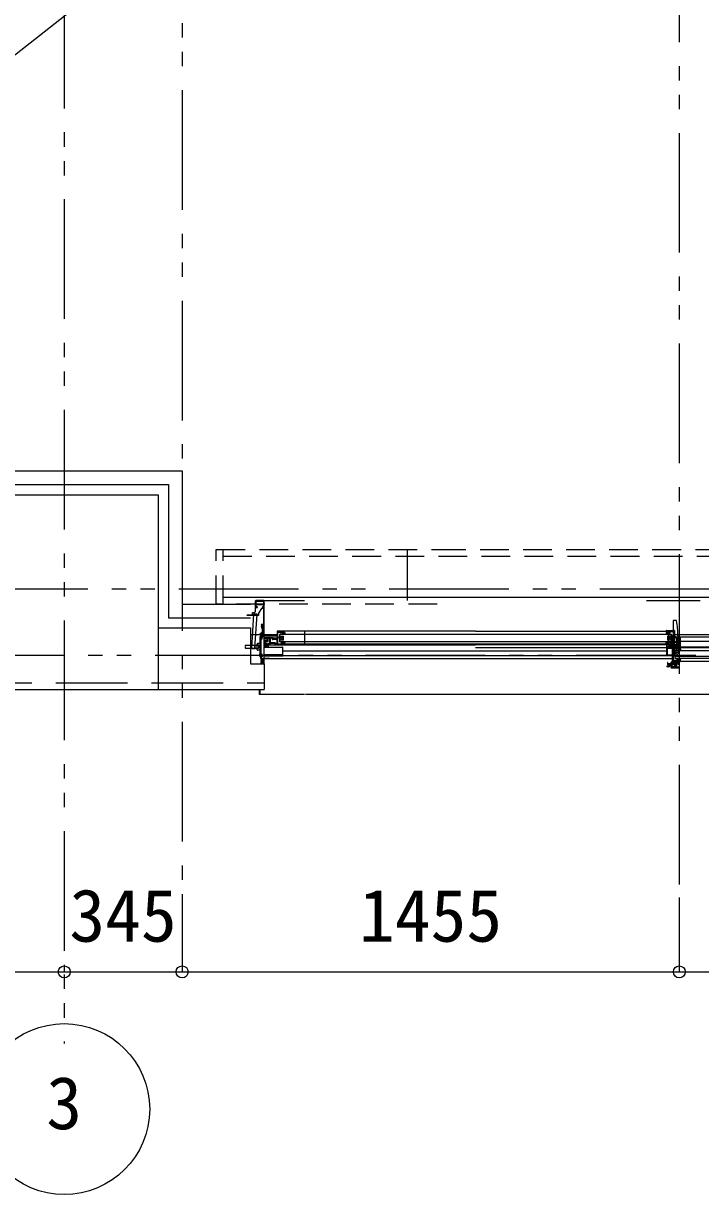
# Model space of a CAD drawing. Units: millimetres at full size. Extents: x -22551 to 92397, y -19340 to 14894.
# Drawn here: x -5758 to -3776, y -7553 to -4127 of the extents above; entities that cross this region are included whole.
import ezdxf
from ezdxf.enums import TextEntityAlignment as Align

# ---------------------------------------------------------------- set-up
doc = ezdxf.new("R2010")
doc.units = ezdxf.units.MM
doc.header["$LTSCALE"] = 70
doc.header["$PDMODE"] = 32
doc.header["$PDSIZE"] = 35
for name, pattern in [('DASHED1', [1.8, 1.2, -0.6]), ('DASHED3', [4, 3, -1]), ('DOUBLE_CHAIN1', [8.8, 5, -1, 0.6, -0.6, 0.6, -1])]:
    doc.linetypes.add(name, pattern=pattern)
doc.layers.add('0-0_NoName', color=7, linetype='Continuous', lineweight=15)
doc.layers.add('2-0_通芯', color=7, linetype='Continuous', lineweight=15)
doc.styles.add('ＭＳ ゴシック', font='')
doc.styles.get('ＭＳ ゴシック').set_extended_font_data('MS Gothic')

# ---------------------------------------------------------------- blocks, each defined once
blk = doc.blocks.new('グループ部品-125')
at = {"layer": '2-0_通芯', "linetype": 'DOUBLE_CHAIN1'}
for p, q in [((-5638.39, 11374.3), (-5638.39, -7111.67)), ((-3838.39, 2328.28), (-3838.39, -6725.7)), ((-5293.39, -10.37), (-5293.39, -6725.7)), ((-22551.09, -5780.7), (23861.61, -5780.7)), ((-21388.39, -5975.7), (23861.61, -5975.7))]:
    blk.add_line(p, q, dxfattribs=at)
at = {"layer": '2-0_通芯'}
for p, q in [((-5806.43, -4237.35), (-4708.1, -3373.6)), ((-5913.39, -5505.7), (-5363.39, -5505.7)), ((-5363.39, -5505.7), (-5363.39, -6075.7)), ((-4633.39, -5815.7), (-4633.39, -5665.7)), ((-5173.39, -5805.7), (-103.39, -5805.7)), ((-5078.39, -5848.65), (-5078.39, -5816.2)), ((-5053.89, -5815.7), (-5077.89, -5815.7)), ((-5053.39, -5815.7), (-4934.89, -5815.7)), ((-3934.39, -5815.7), (-3777.39, -5815.7)), ((-5293.39, -5825.7), (-5093.39, -5825.7)), ((-5103.39, -5856.85), (-5070.39, -5856.85)), ((-5103.39, -5859.15), (-5103.39, -5856.85)), ((-5100.74, -5859.15), (-5100.74, -5856.85)), ((-5096.24, -5859.15), (-5096.24, -5856.85)), ((-5089.88, -5955.4), (-5083.08, -5854.6)), ((-5088.39, -5851.33), (-5078.39, -5848.65)), ((-5088.39, -5851.33), (-5088.39, -5856.85)), ((-5083.08, -5854.6), (-5082.01, -5853.67)), ((-5083.08, -5854.6), (-5074.1, -5855.2)), ((-5080.9, -5956), (-5074.1, -5855.2)), ((-5078.39, -5835.65), (-5073.59, -5835.65)), ((-5077.89, -5835.7), (-5074.14, -5835.7)), ((-5076.39, -5832.75), (-5076.39, -5827.15)), ((-5076.39, -5827.15), (-5055.39, -5827.15)), ((-5074.89, -5834.25), (-5076.39, -5832.75)), ((-5073.59, -5834.25), (-5074.89, -5834.25)), ((-5070.39, -5852), (-5070.39, -5859.15)), ((-5056.89, -5834.25), (-5058.19, -5834.25)), ((-5058.19, -5835.65), (-5055.39, -5835.65)), ((-5057.64, -5835.7), (-5055.39, -5835.7)), ((-5055.39, -5832.75), (-5056.89, -5834.25)), ((-5055.39, -5827.15), (-5055.39, -5832.75)), ((-5055.39, -5835.65), (-5055.39, -5839.15)), ((-5054.89, -5836.2), (-5054.89, -5885.38)), ((-5333.39, -5865.7), (-5093.39, -5865.7)), ((-5070.39, -5859.15), (-5103.39, -5859.15)), ((-5062.19, -5865.9), (-5062.39, -5865.7)), ((-5058.59, -5887.45), (-5058.45, -5887.45)), ((-5058.45, -5889.75), (-5058.59, -5889.75)), ((-5057.69, -5886.99), (-5057.6, -5886.9)), ((-5057.6, -5890.3), (-5057.69, -5890.21)), ((-5056.81, -5886.76), (-5056.69, -5886.81)), ((-5056.69, -5890.39), (-5056.81, -5890.44)), ((-5056.04, -5887.01), (-5055.89, -5887.03)), ((-5055.89, -5890.18), (-5056.04, -5890.19)), ((-5055.07, -5888.2), (-5055.11, -5888.35)), ((-5055.11, -5888.85), (-5055.07, -5889)), ((-3856.39, -5874.21), (-3856.39, -5918.08)), ((-3847.2, -5874.01), (-3855.87, -5873.71)), ((-5363.39, -5895.7), (-5093.39, -5895.7)), ((-5015.59, -5915.7), (-5093.39, -5915.7)), ((-5065.69, -5921.2), (-5065.68, -5980.2)), ((-5063.39, -5921.2), (-5065.69, -5921.2)), ((-5065.12, -5915.05), (-5065.6, -5914.03)), ((-5065.12, -5915.05), (-5059.06, -5911.55)), ((-5061.51, -5914.31), (-5063.97, -5910.05)), ((-5063.45, -5914.9), (-5060.03, -5912.92)), ((-5063.45, -5914.9), (-5063.41, -5914.97)), ((-5059.63, -5913.6), (-5063.41, -5914.97)), ((-5063.41, -5914.97), (-5062.97, -5914.97)), ((-5063.39, -5924.2), (-5063.39, -5915.7)), ((-5063.39, -5921.2), (-5063.39, -5980.2)), ((-5063.34, -5914.6), (-5063.24, -5914.77)), ((-5061.82, -5926.7), (-5063.32, -5927.31)), ((-5063.15, -5915.43), (-5062.93, -5915.05)), ((-5063.15, -5915.43), (-5063.06, -5915.58)), ((-5059.28, -5914.21), (-5063.06, -5915.58)), ((-5063.06, -5915.58), (-5062.62, -5915.58)), ((-5062.97, -5914.97), (-5059.85, -5913.98)), ((-5062.93, -5915.05), (-5062.97, -5914.97)), ((-5059.81, -5914.05), (-5062.93, -5915.05)), ((-5062.8, -5916.03), (-5062.58, -5915.65)), ((-5062.62, -5915.58), (-5059.5, -5914.58)), ((-5062.58, -5915.65), (-5062.62, -5915.58)), ((-5062.45, -5916.64), (-5058.67, -5915.27)), ((-5062.45, -5916.64), (-5062.23, -5916.26)), ((-5062.45, -5916.64), (-5062.36, -5916.79)), ((-5058.58, -5915.42), (-5062.36, -5916.79)), ((-5062.36, -5916.79), (-5061.92, -5916.79)), ((-5062.23, -5916.26), (-5062.27, -5916.18)), ((-5059.11, -5915.27), (-5062.23, -5916.26)), ((-5062.1, -5917.25), (-5058.32, -5915.87)), ((-5062.1, -5917.25), (-5061.88, -5916.87)), ((-5062.1, -5917.25), (-5062.01, -5917.4)), ((-5058.23, -5916.02), (-5062.01, -5917.4)), ((-5062.01, -5917.4), (-5061.57, -5917.4)), ((-5061.92, -5916.79), (-5058.8, -5915.8)), ((-5061.88, -5916.87), (-5061.92, -5916.79)), ((-5058.76, -5915.87), (-5061.88, -5916.87)), ((-5061.82, -5921.2), (-5061.82, -5926.7)), ((-5059.52, -5921.2), (-5061.82, -5921.2)), ((-5061.75, -5917.85), (-5057.97, -5916.48)), ((-5061.75, -5917.85), (-5061.53, -5917.47)), ((-5061.75, -5917.85), (-5061.66, -5918)), ((-5057.88, -5916.63), (-5061.66, -5918)), ((-5061.66, -5918), (-5061.22, -5918)), ((-5061.57, -5913.81), (-5060.2, -5913.37)), ((-5061.57, -5917.4), (-5058.45, -5916.4)), ((-5061.53, -5917.47), (-5061.57, -5917.4)), ((-5058.41, -5916.48), (-5061.53, -5917.47)), ((-5061.4, -5918.46), (-5057.62, -5917.09)), ((-5061.4, -5918.46), (-5061.18, -5918.08)), ((-5061.4, -5918.46), (-5061.31, -5918.61)), ((-5057.53, -5917.24), (-5061.31, -5918.61)), ((-5061.31, -5918.61), (-5060.87, -5918.61)), ((-5061.22, -5918), (-5058.1, -5917.01)), ((-5061.18, -5918.08), (-5061.22, -5918)), ((-5058.06, -5917.09), (-5061.18, -5918.08)), ((-5061.05, -5919.06), (-5060.83, -5918.69)), ((-5061.05, -5919.06), (-5060.45, -5918.85)), ((-5061.05, -5919.06), (-5060.96, -5919.22)), ((-5060.41, -5916.21), (-5061.01, -5915.17)), ((-5060.36, -5919), (-5060.96, -5919.22)), ((-5060.87, -5918.61), (-5057.75, -5917.62)), ((-5060.83, -5918.69), (-5060.87, -5918.61)), ((-5057.71, -5917.69), (-5060.83, -5918.69)), ((-5060.13, -5919.9), (-5060.52, -5919.22)), ((-5060.34, -5912.87), (-5060.24, -5913.04)), ((-5059.98, -5912.99), (-5060.2, -5913.37)), ((-5060.16, -5913.45), (-5060.2, -5913.37)), ((-5060.17, -5919.93), (-5059.91, -5919.78)), ((-5057.84, -5920.66), (-5060.04, -5918.57)), ((-5059.94, -5918.66), (-5057.27, -5917.69)), ((-5059.91, -5917.08), (-5056.62, -5922.77)), ((-5059.63, -5913.6), (-5059.85, -5913.98)), ((-5059.81, -5914.05), (-5059.85, -5913.98)), ((-5057.18, -5917.84), (-5059.8, -5918.8)), ((-5059.06, -5911.55), (-5059.7, -5910.63)), ((-5059.65, -5918.94), (-5057.4, -5918.22)), ((-5059.52, -5927.58), (-5059.52, -5921.2)), ((-5059.28, -5914.21), (-5059.5, -5914.58)), ((-5059.46, -5914.66), (-5059.5, -5914.58)), ((-5059.37, -5914.05), (-5059.28, -5914.21)), ((-5059.2, -5919.37), (-5057.31, -5918.28)), ((-5058.93, -5914.81), (-5059.15, -5915.19)), ((-5059.11, -5915.27), (-5059.15, -5915.19)), ((-5058.67, -5915.27), (-5059.11, -5915.27)), ((-5059.02, -5921.91), (-5057.22, -5922.04)), ((-5058.86, -5921.59), (-5057.4, -5921.72)), ((-5058.58, -5915.42), (-5058.8, -5915.8)), ((-5058.76, -5915.87), (-5058.8, -5915.8)), ((-5058.32, -5915.87), (-5058.76, -5915.87)), ((-5058.67, -5915.27), (-5058.58, -5915.42)), ((-5058.23, -5916.02), (-5058.45, -5916.4)), ((-5058.41, -5916.48), (-5058.45, -5916.4)), ((-5057.97, -5916.48), (-5058.41, -5916.48)), ((-5058.32, -5915.87), (-5058.23, -5916.02)), ((-5057.88, -5916.63), (-5058.1, -5917.01)), ((-5058.06, -5917.09), (-5058.1, -5917.01)), ((-5057.62, -5917.09), (-5058.06, -5917.09)), ((-5057.97, -5916.48), (-5057.88, -5916.63)), ((-5057.84, -5920.66), (-5056.96, -5921.89)), ((-5057.53, -5917.24), (-5057.75, -5917.62)), ((-5057.71, -5917.69), (-5057.75, -5917.62)), ((-5057.27, -5917.69), (-5057.71, -5917.69)), ((-5057.62, -5917.09), (-5057.53, -5917.24)), ((-5057.43, -5919.97), (-5056.2, -5920.19)), ((-5057.18, -5917.84), (-5057.4, -5918.22)), ((-5057.36, -5918.3), (-5057.4, -5918.22)), ((-5057.4, -5921.72), (-5057.22, -5922.04)), ((-5057.31, -5918.28), (-5056.17, -5920.26)), ((-5057.27, -5917.69), (-5057.18, -5917.84)), ((-5057.22, -5922.04), (-5056.96, -5921.89)), ((-5056.17, -5920.26), (-5056.96, -5921.89)), ((-5054.59, -5916.9), (-5054.59, -5984.5)), ((-5053.39, -5913.3), (-5054.39, -5912.3)), ((-5053.39, -5916.7), (-5040.19, -5916.7)), ((-5015.39, -5922.6), (-5053.39, -5922.6)), ((-5050.89, -5926.9), (-5041.89, -5926.9)), ((-5045.96, -5922.62), (-5050.18, -5923.89)), ((-5042.96, -5925.2), (-5042.96, -5926.9)), ((-5041.79, -5925.2), (-5042.96, -5925.2)), ((-5041.89, -5935.15), (-5041.89, -5926.9)), ((-5041.79, -5924.53), (-5041.79, -5925.2)), ((-5038.39, -5917.1), (-5015.59, -5917.1)), ((-5037.99, -5927.2), (-5037.99, -5924.53)), ((-4434.64, -5905.2), (-5015.59, -5905.2)), ((-5015.59, -5905.7), (-4993.09, -5905.7)), ((-4994.09, -5904.7), (-5014.59, -5904.7)), ((-3860.89, -5914.5), (-5008.39, -5914.5)), ((-5008.39, -5914.5), (-5008.39, -5936.5)), ((-5008.39, -5919.5), (-4996.39, -5919.5)), ((-4996.39, -5931.5), (-5008.39, -5919.5)), ((-4996.39, -5919.5), (-5008.39, -5931.5)), ((-5003.39, -5913.5), (-5003.39, -5909)), ((-5002.39, -5908), (-4999.39, -5908)), ((-4999.39, -5914.5), (-5002.39, -5914.5)), ((-4998.39, -5914.5), (-4998.39, -5907.3)), ((-4998.39, -5912.12), (-4994.27, -5908)), ((-4998.39, -5910.7), (-4995.69, -5908)), ((-4998.39, -5909.29), (-4997.1, -5908)), ((-4998.39, -5908), (-4993.39, -5908)), ((-4998.39, -5913.53), (-4993.29, -5908.43)), ((-4998.39, -5909), (-4998.39, -5913.5)), ((-4998.39, -5909.19), (-4993.08, -5914.5)), ((-4998.39, -5910.6), (-4994.49, -5914.5)), ((-4998.39, -5912.02), (-4995.9, -5914.5)), ((-4998.39, -5913.43), (-4997.32, -5914.5)), ((-4998.16, -5908), (-4991.96, -5914.2)), ((-4997.95, -5914.5), (-4993.02, -5909.58)), ((-4996.75, -5908), (-4992.38, -5912.37)), ((-4996.53, -5914.5), (-4992.76, -5910.73)), ((-4996.39, -5931.5), (-4996.39, -5919.5)), ((-4995.33, -5908), (-4992.81, -5910.53)), ((-4995.12, -5914.5), (-4992.49, -5911.88)), ((-4993.92, -5908), (-4993.23, -5908.69)), ((-4993.7, -5914.5), (-4992.23, -5913.03)), ((-4993.39, -5908), (-4991.89, -5914.5)), ((-4993.09, -5906), (-4993.09, -5905.7)), ((-4992.29, -5914.5), (-4991.96, -5914.18)), ((-4934.79, -5944.9), (-4934.79, -5905.2)), ((-3875.89, -5906), (-4434.64, -5906)), ((-3875.89, -5908), (-3877.39, -5914.5)), ((-3871.12, -5908), (-3877.32, -5914.2)), ((-3876.99, -5914.5), (-3877.31, -5914.18)), ((-3877.09, -5902.6), (-3852.39, -5902.6)), ((-3877.09, -5902.6), (-3877.09, -5906)), ((-3875.58, -5914.5), (-3877.05, -5913.03)), ((-3872.53, -5908), (-3876.9, -5912.37)), ((-3874.16, -5914.5), (-3876.78, -5911.88)), ((-3872.75, -5914.5), (-3876.52, -5910.73)), ((-3873.95, -5908), (-3876.47, -5910.53)), ((-3871.33, -5914.5), (-3876.25, -5909.58)), ((-3870.89, -5909.19), (-3876.2, -5914.5)), ((-3875.36, -5908), (-3876.05, -5908.69)), ((-3870.89, -5913.53), (-3875.99, -5908.43)), ((-3875.89, -5904.3), (-3875.89, -5907.5)), ((-3870.89, -5908), (-3875.89, -5908)), ((-3854.39, -5903.8), (-3875.39, -5903.8)), ((-3870.89, -5912.12), (-3875, -5908)), ((-3870.89, -5910.6), (-3874.79, -5914.5)), ((-3870.89, -5910.7), (-3873.59, -5908)), ((-3870.89, -5912.02), (-3873.37, -5914.5)), ((-3872.89, -5919.5), (-3860.89, -5919.5)), ((-3872.89, -5919.5), (-3860.89, -5931.5)), ((-3872.89, -5931.5), (-3860.89, -5919.5)), ((-3872.89, -5919.5), (-3872.89, -5931.5)), ((-3870.89, -5909.29), (-3872.18, -5908)), ((-3870.89, -5913.43), (-3871.96, -5914.5)), ((-3870.89, -5914.5), (-3870.89, -5908)), ((-3870.89, -5909), (-3870.89, -5913.5)), ((-3866.89, -5908), (-3869.89, -5908)), ((-3869.89, -5914.5), (-3866.89, -5914.5)), ((-3861.03, -5916.01), (-3869.78, -5915.7)), ((-3865.89, -5913.5), (-3865.89, -5909)), ((-3860.89, -5943.07), (-3860.89, -5914.5)), ((-3860.55, -5916.46), (-3860.09, -5921.69)), ((-3858.29, -5920.3), (-3859.85, -5920.27)), ((-3858.89, -5923.04), (-3858.89, -5942.81)), ((-3854.89, -5918.08), (-3858.29, -5918.08)), ((-3858.29, -5920.68), (-3858.29, -5918.08)), ((-3854.89, -5918.74), (-3858.29, -5918.74)), ((-3858.29, -5920.68), (-3854.89, -5920.68)), ((-3856.39, -5949.19), (-3856.39, -5920.82)), ((-3856.39, -5925.19), (-3856.16, -5923.64)), ((-3855.65, -5923.22), (-3846.8, -5923.52)), ((-3854.89, -5920.68), (-3854.89, -5923.24)), ((-3852.89, -5920.02), (-3852.89, -5923.31)), ((-3852.39, -5902.6), (-3852.39, -5922.6)), ((-2648.89, -5915.7), (-3852.39, -5915.7)), ((-3848.39, -5921.75), (-3848.39, -5922.6)), ((-3842.39, -5919.09), (-3842.39, -5943.43)), ((-3835.89, -5922.6), (-3835.89, -5953.19)), ((-5108.39, -5946.2), (-5070.19, -5946.2)), ((-5108.39, -5955.2), (-5070.19, -5955.2)), ((-5080.9, -5956), (-5089.88, -5955.4)), ((-5080.9, -5956), (-5081.96, -5956.93)), ((-5074.69, -5943.7), (-5074.69, -5957.7)), ((-5065.69, -5940.7), (-5071.69, -5940.7)), ((-5065.69, -5960.7), (-5071.69, -5960.7)), ((-5070.19, -5946.2), (-5069.19, -5947.2)), ((-5070.19, -5946.2), (-5070.19, -5955.2)), ((-5063.32, -5927.31), (-5065.62, -5928.24)), ((-5060.14, -5928.51), (-5063.32, -5929.79)), ((-5041.89, -5932.1), (-5053.39, -5932.1)), ((-5053.39, -5935.5), (-5048.27, -5935.5)), ((-5053.39, -5945), (-4434.64, -5945)), ((-5053.39, -5951.3), (-5041.89, -5951.3)), ((-5052.39, -5951.9), (-4999.39, -5951.9)), ((-5050.89, -5939.1), (-5050.89, -5942.76)), ((-5050.18, -5943.71), (-5045.96, -5944.98)), ((-5042.11, -5935.1), (-5047.49, -5935.15)), ((-5047.09, -5949.5), (-5047.09, -5950)), ((-5047.07, -5949.4), (-5046.89, -5949.22)), ((-5045.39, -5949.2), (-5046.79, -5949.2)), ((-5046.62, -5950.3), (-5045.52, -5949.2)), ((-5046.09, -5950.1), (-5043.99, -5950.1)), ((-5044.58, -5941.81), (-5045.89, -5941.2)), ((-5043.39, -5946.8), (-5045.21, -5945.4)), ((-5045.09, -5948.77), (-5043.12, -5946.8)), ((-5045.09, -5948.9), (-5045.09, -5947.8)), ((-5045.08, -5950.1), (-5043.49, -5948.51)), ((-5042.79, -5946.8), (-5045.01, -5945.12)), ((-5044.93, -5947.26), (-5044.63, -5946.96)), ((-5044.49, -5927.5), (-5044.49, -5928.55)), ((-5043.26, -5927.2), (-5044.19, -5927.2)), ((-5044.16, -5929.02), (-5042.16, -5929.75)), ((-5044.09, -5946.8), (-5040.89, -5946.8)), ((-5043.9, -5950.27), (-5042.83, -5949.2)), ((-5043.49, -5948.74), (-5043.49, -5948.1)), ((-5043.19, -5947.8), (-5041.19, -5947.8)), ((-5042.69, -5949.2), (-5043.03, -5949.2)), ((-5043.02, -5941.84), (-5038.38, -5940.17)), ((-5042.98, -5950.21), (-5042.48, -5949.71)), ((-5042.78, -5947.8), (-5041.78, -5946.8)), ((-5041.43, -5947.8), (-5040.89, -5947.26)), ((-5041.19, -5945.67), (-5041.39, -5946.8)), ((-5040.89, -5947.5), (-5040.89, -5945.5)), ((-5040.89, -5950.3), (-5040.89, -5949)), ((-5037.99, -5927.2), (-5037.39, -5927.2)), ((-5015.39, -5929.53), (-5028.32, -5929.53)), ((-5008.35, -5943.07), (-5008.43, -5943.07)), ((-4996.39, -5931.5), (-5008.39, -5931.5)), ((-3860.89, -5936.5), (-5008.39, -5936.5)), ((-5003.39, -5937.5), (-5003.39, -5942)), ((-4999.39, -5936.5), (-5002.39, -5936.5)), ((-5002.39, -5943), (-4999.39, -5943)), ((-4998.39, -5941.81), (-4993.08, -5936.5)), ((-4998.39, -5940.4), (-4994.49, -5936.5)), ((-4998.39, -5938.99), (-4995.9, -5936.5)), ((-4998.39, -5936.5), (-4998.39, -5943.7)), ((-4998.39, -5937.57), (-4997.32, -5936.5)), ((-4998.39, -5937.47), (-4993.29, -5942.57)), ((-4998.39, -5942), (-4998.39, -5937.5)), ((-4998.39, -5938.89), (-4994.27, -5943)), ((-4998.39, -5940.3), (-4995.69, -5943)), ((-4998.39, -5941.71), (-4997.1, -5943)), ((-3870.89, -5943), (-4998.39, -5943)), ((-4998.39, -5976.4), (-4998.39, -5952.9)), ((-4998.16, -5943), (-4991.96, -5936.8)), ((-4997.95, -5936.5), (-4993.02, -5941.42)), ((-4996.75, -5943), (-4992.38, -5938.64)), ((-4996.53, -5936.5), (-4992.76, -5940.27)), ((-4995.33, -5943), (-4992.81, -5940.47)), ((-4995.12, -5936.5), (-4992.49, -5939.12)), ((-4993.92, -5943), (-4993.23, -5942.31)), ((-4993.7, -5936.5), (-4992.23, -5937.97)), ((-4993.39, -5943), (-4991.89, -5936.5)), ((-4993.39, -5945.1), (-4993.39, -5943.5)), ((-4993.39, -5944.9), (-4434.64, -5944.9)), ((-4992.29, -5936.5), (-4991.96, -5936.83)), ((-3875.59, -5945), (-4434.64, -5945)), ((-3875.89, -5954), (-4434.64, -5954)), ((-3875.89, -5943), (-3877.39, -5936.5)), ((-3871.12, -5943), (-3877.32, -5936.8)), ((-3876.99, -5936.5), (-3877.31, -5936.83)), ((-3875.58, -5936.5), (-3877.05, -5937.97)), ((-3872.53, -5943), (-3876.9, -5938.64)), ((-3874.16, -5936.5), (-3876.78, -5939.12)), ((-3872.75, -5936.5), (-3876.52, -5940.27)), ((-3873.95, -5943), (-3876.47, -5940.47)), ((-3871.33, -5936.5), (-3876.25, -5941.42)), ((-3870.89, -5941.81), (-3876.2, -5936.5)), ((-3875.36, -5943), (-3876.05, -5942.31)), ((-3870.89, -5937.47), (-3875.99, -5942.57)), ((-3875.89, -5943.5), (-3875.89, -5976.4)), ((-3875.89, -5945), (-3853.82, -5945.01)), ((-3870.89, -5938.89), (-3875, -5943)), ((-3870.89, -5940.4), (-3874.79, -5936.5)), ((-3868.89, -5951), (-3874.69, -5951)), ((-3870.89, -5940.3), (-3873.59, -5943)), ((-3870.89, -5938.99), (-3873.37, -5936.5)), ((-3860.89, -5931.5), (-3872.89, -5931.5)), ((-3870.89, -5941.71), (-3872.18, -5943)), ((-3870.89, -5937.57), (-3871.96, -5936.5)), ((-3870.89, -5936.5), (-3870.89, -5943.7)), ((-3870.89, -5942), (-3870.89, -5937.5)), ((-3870.39, -5944.19), (-3859.85, -5943.82)), ((-3870.39, -5944.29), (-3856.39, -5944.05)), ((-3835.89, -5950.59), (-3870.31, -5950.59)), ((-3870.31, -5952.09), (-3856.89, -5952.09)), ((-3869.89, -5936.5), (-3866.89, -5936.5)), ((-3866.89, -5943), (-3869.89, -5943)), ((-3868.39, -5949.09), (-3835.89, -5949.09)), ((-3868.39, -5950.59), (-3868.39, -5949.09)), ((-3858.39, -5947.5), (-3867.89, -5947.5)), ((-2658.39, -5954), (-3866.96, -5954)), ((-3866.39, -5949.09), (-3866.39, -5950.59)), ((-3865.89, -5937.5), (-3865.89, -5942)), ((-3864.89, -5949.09), (-3864.83, -5948.45)), ((-3856.95, -5948.45), (-3864.83, -5948.45)), ((-3864.39, -5951), (-3854.89, -5951)), ((-3863.89, -5947.59), (-3863.89, -5949.09)), ((-3860.89, -5947.59), (-3863.89, -5947.59)), ((-3863.69, -5952.09), (-3863.69, -5953.09)), ((-3858.09, -5953.09), (-3863.69, -5953.09)), ((-3862.89, -5947.8), (-3862.25, -5949.09)), ((-3862.89, -5950.59), (-3862.89, -5953.09)), ((-3862.59, -5950.59), (-3862.59, -5953.09)), ((-3855.89, -5930.07), (-3860.89, -5930.07)), ((-3855.89, -5930.07), (-3860.89, -5943.07)), ((-3855.89, -5943.07), (-3860.89, -5930.07)), ((-3860.89, -5946.67), (-3860.89, -5954.69)), ((-3858.89, -5947.8), (-3859.53, -5949.09)), ((-3859.19, -5950.59), (-3859.19, -5953.09)), ((-3856.39, -5941.92), (-3858.89, -5941.95)), ((-3858.89, -5950.59), (-3858.89, -5953.09)), ((-3858.09, -5952.09), (-3858.09, -5953.09)), ((-3856.89, -5949.09), (-3856.95, -5948.45)), ((-3856.89, -5952.09), (-3856.89, -5950.59)), ((-3850.89, -5955.93), (-3855.89, -5968.93)), ((-3850.89, -5968.93), (-3855.89, -5955.93)), ((-3843.35, -5935.73), (-3855.87, -5936.17)), ((-3855.39, -5937.19), (-3846.52, -5937.19)), ((-3854.89, -5936.14), (-3854.89, -5949.69)), ((-3854.89, -5944.64), (-3846.06, -5944.33)), ((-3854.89, -5949.69), (-3846.39, -5949.69)), ((-3846.39, -5951.19), (-3854.39, -5951.19)), ((-3853.82, -5951), (-3853.82, -5945)), ((-3853.82, -5950.9), (-3839.74, -5950.9)), ((-3853.82, -5951), (-3840.24, -5951)), ((-3850.79, -5947.75), (-3850.89, -5949.99)), ((-3850.89, -5949.99), (-3846.39, -5950.19)), ((-3850.89, -5984.5), (-3850.89, -5955.93)), ((-3850.86, -5949.25), (-3846.82, -5949.43)), ((-3850.79, -5947.75), (-3845.32, -5948)), ((-3846.39, -5932.19), (-3846.39, -5934.89)), ((-3846.39, -5937.69), (-3846.39, -5951.69)), ((-3843.35, -5944.43), (-3846.37, -5944.54)), ((-3845.89, -5961.5), (-3845.89, -5957)), ((-3845.39, -5950.93), (-3845.39, -5953.1)), ((-3844.89, -5953.19), (-3835.89, -5953.19)), ((-3844.89, -5956), (-3841.89, -5956)), ((-3843.89, -5953.19), (-3843.89, -5949.49)), ((-3842.39, -5934.74), (-3842.39, -5932.19)), ((-3841.24, -5946.9), (-3841.24, -5946.1)), ((-3841.24, -5946.6), (-3838.74, -5946.6)), ((-3840.89, -5962.5), (-3840.89, -5955.3)), ((-3840.89, -5960.12), (-3836.77, -5956)), ((-3840.89, -5958.7), (-3838.19, -5956)), ((-3840.89, -5957.29), (-3839.6, -5956)), ((-3840.89, -5956), (-3835.89, -5956)), ((-3840.89, -5961.53), (-3835.79, -5956.43)), ((-3840.89, -5957), (-3840.89, -5961.5)), ((-3840.89, -5957.19), (-3835.58, -5962.5)), ((-3840.89, -5958.6), (-3836.99, -5962.5)), ((-3840.89, -5960.02), (-3838.4, -5962.5)), ((-3840.49, -5947.3), (-3840.84, -5947.3)), ((-3840.66, -5956), (-3834.46, -5962.2)), ((-3840.24, -5950.8), (-3840.49, -5947.3)), ((-3840.45, -5962.5), (-3835.52, -5957.58)), ((-3840.24, -5950.8), (-3840.24, -5953.75)), ((-3839.74, -5953.9), (-3835.89, -5953.9)), ((-3839.14, -5947.3), (-3839.49, -5947.3)), ((-3839.25, -5956), (-3834.88, -5960.37)), ((-3839.03, -5962.5), (-3835.26, -5958.73)), ((-3838.74, -5946.1), (-3838.74, -5946.9)), ((-3837.83, -5956), (-3835.31, -5958.53)), ((-3837.62, -5962.5), (-3834.99, -5959.88)), ((-3837.09, -5945.01), (-3837.09, -5950.5)), ((-3837.09, -5950.5), (-3835.89, -5950.5)), ((-3836.42, -5956), (-3835.73, -5956.69)), ((-3836.2, -5962.5), (-3834.73, -5961.03)), ((-2713.39, -5935.5), (-3835.89, -5935.5)), ((-3835.89, -5955.5), (-3835.89, -5953.9)), ((-2718.39, -5954.1), (-3835.89, -5954.1)), ((-3835.89, -5956), (-3834.39, -5962.5)), ((-5068.39, -5972.7), (-5058.39, -5972.7)), ((-5063.39, -5980.2), (-5065.68, -5980.2)), ((-5063.39, -5985.2), (-5063.39, -5977.2)), ((-5063.39, -5994.7), (-5054.39, -5985.7)), ((-5063.39, -5991.7), (-5057.39, -5985.7)), ((-5063.39, -5988.7), (-5060.39, -5985.7)), ((-5063.39, -5985.7), (-5054.39, -5994.7)), ((-5063.39, -5997.7), (-5054.39, -5988.7)), ((-5063.39, -5988.7), (-5054.39, -5997.7)), ((-5063.39, -5991.7), (-5054.39, -6000.7)), ((-5063.39, -5994.7), (-5058.54, -5999.55)), ((-5060.14, -5972.9), (-5063.31, -5971.61)), ((-3858.09, -5985.7), (-5062.89, -5985.7)), ((-5061.81, -5980.2), (-5061.81, -5974.7)), ((-5059.51, -5980.2), (-5061.81, -5980.2)), ((-5061.43, -5998.74), (-5054.39, -5991.7)), ((-5060.39, -5985.7), (-5054.39, -5991.7)), ((-5059.51, -5973.82), (-5059.51, -5980.2)), ((-5059.09, -5999.4), (-5054.39, -5994.7)), ((-5057.39, -5985.7), (-5054.39, -5988.7)), ((-5053.39, -5973.36), (-4998.39, -5973.36)), ((-5052.39, -5977.4), (-4999.39, -5977.4)), ((-3875.89, -5963.5), (-4998.39, -5963.5)), ((-3858.09, -5993.3), (-3858.09, -5976.99)), ((-3857.89, -5976.99), (-3858.09, -5976.99)), ((-3858.09, -5993.3), (-3835.59, -5993.3)), ((-3857.39, -5993), (-3277.14, -5993)), ((-3836.59, -5994.3), (-3857.09, -5994.3)), ((-3855.89, -5968.93), (-3850.89, -5968.93)), ((-3851.89, -5994.35), (-3851.89, -5995.7)), ((-3851.39, -5995.7), (-3851.39, -5994.36)), ((-3851.39, -5995.2), (-3850.89, -5995.2)), ((-2703.39, -5962.5), (-3850.89, -5962.5)), ((-3838.89, -5967.5), (-3850.89, -5967.5)), ((-3838.89, -5967.5), (-3850.89, -5979.5)), ((-3838.89, -5979.5), (-3850.89, -5967.5)), ((-2703.39, -5979.5), (-3850.89, -5979.5)), ((-2703.39, -5984.5), (-3850.89, -5984.5)), ((-3850.89, -5994.36), (-3850.89, -5995.7)), ((-3850.43, -5995.7), (-3850.43, -5994.37)), ((-3849.93, -5994.37), (-3849.93, -5995.7)), ((-3846.85, -5995.7), (-3846.85, -5994.4)), ((-3846.35, -5994.4), (-3846.35, -5995.7)), ((-3845.89, -5985.5), (-3845.89, -5990)), ((-3845.89, -5995.7), (-3845.89, -5994.41)), ((-3845.89, -5995.2), (-3845.39, -5995.2)), ((-3845.39, -5994.41), (-3845.39, -5995.7)), ((-3841.89, -5962.5), (-3844.89, -5962.5)), ((-3841.89, -5984.5), (-3844.89, -5984.5)), ((-3844.89, -5991), (-3841.89, -5991)), ((-3844.89, -5994.42), (-3844.89, -5995.7)), ((-3840.89, -5961.43), (-3839.82, -5962.5)), ((-3840.89, -5989.81), (-3835.58, -5984.5)), ((-3840.89, -5988.4), (-3836.99, -5984.5)), ((-3840.89, -5986.99), (-3838.4, -5984.5)), ((-3840.89, -5984.5), (-3840.89, -5991.7)), ((-3840.89, -5985.57), (-3839.82, -5984.5)), ((-3840.89, -5985.47), (-3835.79, -5990.57)), ((-3840.89, -5990), (-3840.89, -5985.5)), ((-3840.89, -5986.89), (-3836.77, -5991)), ((-3840.89, -5988.3), (-3838.19, -5991)), ((-3840.89, -5989.71), (-3839.6, -5991)), ((-3840.89, -5991), (-3835.89, -5991)), ((-3840.66, -5991), (-3834.46, -5984.8)), ((-3840.45, -5984.5), (-3835.52, -5989.42)), ((-3839.25, -5991), (-3834.88, -5986.64)), ((-3839.03, -5984.5), (-3835.26, -5988.27)), ((-3838.89, -5967.5), (-3838.89, -5979.5)), ((-3837.89, -6011.3), (-3837.89, -5994.38)), ((-3837.83, -5991), (-3835.31, -5988.47)), ((-3837.62, -5984.5), (-3834.99, -5987.12)), ((-3836.42, -5991), (-3835.73, -5990.31)), ((-3836.2, -5984.5), (-3834.73, -5985.97)), ((-3835.89, -5991), (-3834.39, -5984.5)), ((-3835.89, -5993), (-3835.89, -5991.5)), ((-3835.59, -5993), (-3835.59, -5993.3)), ((-3834.79, -5962.5), (-3834.46, -5962.18)), ((-3834.79, -5984.5), (-3834.46, -5984.83)), ((-5063.39, -5997.7), (-5062.7, -5998.39)), ((-5056.74, -6000.05), (-5054.39, -5997.7)), ((-3874.38, -6009.06), (-3874.58, -6009.06)), ((-3872.89, -5997.4), (-3872.89, -6002.3)), ((-3872.49, -6007.8), (-3866.98, -6007.8)), ((-3871.89, -5999.2), (-3862.89, -5999.2)), ((-3871.38, -6008.3), (-3871.58, -6008.3)), ((-3868.38, -6009.06), (-3868.58, -6009.06)), ((-3843.29, -5995.7), (-3861.89, -5995.7)), ((-3861.89, -6012), (-3838.89, -6012)), ((-3861.59, -5999.2), (-3851.89, -5999.2)), ((-3861.59, -6001.9), (-3851.89, -6001.9)), ((-3861.29, -6003), (-3861.59, -6003)), ((-3861.59, -6010.8), (-3851.89, -6010.8)), ((-3861.29, -6003), (-3861.29, -6004)), ((-3861.29, -6004), (-3857.49, -6007.8)), ((-3857.49, -6007.8), (-3851.89, -6007.8)), ((-3851.89, -6010.81), (-3851.89, -5999.17)), ((-3851.89, -6012), (-3851.89, -6012.3)), ((-3851.89, -6012.3), (-3838.89, -6012.3)), ((-3850.59, -6010.82), (-3850.59, -5996.88)), ((-3850.59, -5997.2), (-3846.29, -5997.2)), ((-3850.59, -5997.2), (-3849.59, -5998.2)), ((-3849.59, -5998.2), (-3849.59, -6009.6)), ((-3847.29, -5998.2), (-3849.59, -5998.2)), ((-3849.59, -6009.6), (-3847.29, -6009.6)), ((-3847.29, -5998.2), (-3846.29, -5997.2)), ((-3847.29, -6009.6), (-3847.29, -5998.2)), ((-3847.29, -6009.6), (-3846.29, -6010.6)), ((-3846.29, -5996.82), (-3846.29, -6010.88)), ((-3838.89, -5999.4), (-3846.29, -5999.4)), ((-3846.29, -6009.5), (-3837.89, -6009.5)), ((-3839.09, -5998), (-3845.09, -5998)), ((-3843.89, -6001.22), (-3843.89, -5999.4)), ((-3838.55, -6003.16), (-3843.89, -6001.22)), ((-3843.29, -5995.7), (-3843.29, -5997.15)), ((-3840.89, -5997.15), (-3840.89, -5995.7)), ((-3840.89, -5995.7), (-3837.89, -5995.7)), ((-3839.59, -5997.15), (-3839.59, -5998)), ((-3837.89, -5998.1), (-3837.89, -5996.7)), ((-3837.89, -6011), (-3837.89, -6010.3)), ((-6223.39, -6075.7), (-5053.39, -6075.7)), ((-5068.39, -6075.7), (-5068.39, -6090.7)), ((-4934.89, -6090.7), (-5068.39, -6090.7)), ((-5066.39, -6075.7), (-5066.39, -6090.7)), ((-344.89, -6090.7), (-4931.89, -6090.7))]:
    blk.add_line(p, q, dxfattribs=at)
at = {"layer": '2-0_通芯', "linetype": 'DASHED1'}
for p, q in [((-5173.39, -5825.7), (-5173.39, -5665.7)), ((-5173.39, -5685.7), (-103.39, -5685.7)), ((-4547.39, -5665.7), (-729.39, -5665.7))]:
    blk.add_line(p, q, dxfattribs=at)
at = {"layer": '2-0_通芯', "linetype": 'DASHED3'}
blk.add_line((-6223.39, -6055.7), (-5053.39, -6055.7), dxfattribs=at)
at = {"layer": '2-0_通芯'}
for points in [[(-5983.39, -5435.7), (-5293.39, -5435.7), (-5293.39, -5825.7)], [(-5943.39, -5475.7), (-5333.39, -5475.7), (-5333.39, -5865.7)], [(-5076.82, -5820.06), (-5076.89, -5819.87), (-5076.89, -5817.7)], [(-5076.82, -5830.06), (-5076.89, -5829.87), (-5076.89, -5821.53), (-5076.82, -5821.34)], [(-5076.39, -5817.2), (-5072.72, -5817.2), (-5072.53, -5817.27)], [(-5071.25, -5817.27), (-5071.06, -5817.2), (-5060.72, -5817.2), (-5060.53, -5817.27)], [(-5059.25, -5817.27), (-5059.06, -5817.2), (-5055.39, -5817.2)], [(-5054.89, -5817.7), (-5054.89, -5819.87), (-5054.96, -5820.06)], [(-5054.96, -5821.34), (-5054.89, -5821.53), (-5054.89, -5829.87), (-5054.96, -5830.06)], [(-5053.39, -5933.4), (-5053.39, -5816.2), (-5053.89, -5815.7)], [(-5082.01, -5853.67), (-5075.03, -5854.14), (-5074.1, -5855.2)], [(-5076.89, -5834), (-5076.89, -5831.53), (-5076.82, -5831.34)], [(-5074.66, -5834.41), (-5074.87, -5834.5), (-5076.39, -5834.5)], [(-5055.39, -5839.15), (-5061.39, -5839.15), (-5070.39, -5852)], [(-5055.39, -5834.5), (-5056.9, -5834.5), (-5057.11, -5834.41)], [(-5054.96, -5831.34), (-5054.89, -5831.53), (-5054.89, -5834)], [(-5056.89, -5885.4), (-5060.97, -5885.4), (-5061.49, -5885.1), (-5062.19, -5885.1), (-5062.19, -5886.7), (-5059.29, -5886.7), (-5058.99, -5887.02)], [(-5058.99, -5890.18), (-5059.29, -5890.5), (-5062.19, -5890.5), (-5062.19, -5892.1), (-5061.19, -5892.1), (-5061.19, -5895.1), (-5059.79, -5895.1), (-5059.79, -5894.6), (-5060.19, -5894.03), (-5060.19, -5891.8), (-5054.89, -5891.8), (-5054.89, -5899.2), (-5056.79, -5899.2)], [(-5059.22, -5892.25), (-5060.34, -5894.19), (-5059.54, -5894.41), (-5058.64, -5897.8), (-5059.69, -5897.8)], [(-5057.29, -5905.24), (-5057.29, -5898.19), (-5058.29, -5894.46), (-5058.29, -5892.5)], [(-5093.39, -5895.7), (-5093.39, -6000.7), (-5053.39, -6000.7), (-5053.39, -6075.7)], [(-5058.49, -5900), (-5058.49, -5902.4), (-5058.79, -5902.7), (-5058.79, -5911.4), (-5061.7, -5913.08), (-5061.8, -5913.28), (-5062.27, -5913.55), (-5062.49, -5913.54), (-5065.3, -5915.16), (-5064.18, -5917.1), (-5063.39, -5917.1)], [(-5065.05, -5912.28), (-5063.36, -5913.4), (-5062.06, -5913.35)], [(-5063.15, -5915.43), (-5059.37, -5914.05), (-5059.81, -5914.05)], [(-5063.03, -5914.65), (-5059.72, -5913.45), (-5059.63, -5913.6)], [(-5054.59, -5916.9), (-5062.49, -5916.9), (-5062.49, -5922.7), (-5061.79, -5922.7), (-5061.79, -5923.66), (-5062.39, -5924.7), (-5062.89, -5924.7)], [(-5062.8, -5916.03), (-5059.02, -5914.66), (-5058.93, -5914.81), (-5062.71, -5916.18)], [(-5062.8, -5916.03), (-5062.71, -5916.18), (-5062.27, -5916.18), (-5059.15, -5915.19)], [(-5059.02, -5914.66), (-5059.46, -5914.66), (-5062.58, -5915.65)], [(-5061.5, -5910.23), (-5061.37, -5912.25), (-5062.06, -5913.35)], [(-5059.72, -5913.45), (-5060.16, -5913.45), (-5061.91, -5914.01)], [(-5061.24, -5915.7), (-5058.77, -5914.27), (-5057.94, -5915.7)], [(-5060.96, -5919.22), (-5060.52, -5919.22), (-5060.28, -5919.14)], [(-5060.03, -5912.92), (-5059.98, -5912.99), (-5060.45, -5913.16)], [(-5057.4, -5921.72), (-5060.43, -5918.87), (-5058.86, -5921.59)], [(-5060.17, -5919.93), (-5059.02, -5921.91), (-5058.86, -5921.59)], [(-5057.79, -5920.75), (-5057.43, -5919.97), (-5058.01, -5918.68)], [(-5055.88, -5912.91), (-5056.16, -5914.5), (-5057.29, -5914.5), (-5057.29, -5906.16), (-5057.41, -5905.98), (-5057.41, -5905.43), (-5057.29, -5905.24)], [(-5054.89, -5911.2), (-5057.06, -5911.2), (-5057.29, -5913.76)], [(-5056.79, -5900.2), (-5054.89, -5900.2), (-5054.89, -5913.3)], [(-5056.3, -5913.89), (-5056.02, -5912.3), (-5054.89, -5912.3)], [(-5015.39, -5922.7), (-5028.89, -5922.7), (-5028.89, -5922.5), (-5045.82, -5922.5), (-5045.82, -5922.6), (-5050.18, -5923.89), (-5050.69, -5924.25), (-5050.89, -5924.84)], [(-5050.89, -5924.84), (-5050.89, -5926.9), (-5048.59, -5926.9), (-5048.59, -5926.1), (-5049.69, -5926.1), (-5049.69, -5924.89), (-5048.49, -5924.53), (-5044.49, -5924.53), (-5044.49, -5926.1), (-5045.59, -5926.1), (-5045.59, -5926.9), (-5043.29, -5926.9), (-5043.29, -5924.53), (-5037.39, -5924.53), (-5037.39, -5943.07), (-5043.29, -5943.07), (-5043.29, -5940.7), (-5044.29, -5940.7), (-5044.29, -5943.07), (-5048.49, -5943.07), (-5049.89, -5942.65), (-5049.89, -5941.2)], [(-5039.59, -5917.3), (-5038.39, -5917.3), (-5038.39, -5915.7)], [(-5030.32, -5927.53), (-5030.32, -5924.53), (-5035.46, -5924.53), (-5035.46, -5938.07), (-5022.46, -5938.07)], [(-5015.39, -5906.5), (-5015.39, -5927.6), (-5028.39, -5927.6), (-5028.39, -5923.1)], [(-5015.59, -5905.2), (-5015.59, -5922.01), (-5015.39, -5922.01)], [(-4993.39, -5907.5), (-4993.39, -5906), (-5014.89, -5906)], [(-5012.19, -5924.7), (-5011.39, -5924.7), (-5011.39, -5922.6), (-5013.39, -5922.6), (-5013.39, -5907.93), (-5001.12, -5907.93), (-4999.39, -5907.3), (-4998.39, -5907.3)], [(-5009.35, -5943.07), (-5013.39, -5943.07), (-5013.39, -5924.53), (-5012.52, -5924.53)], [(-3853.89, -5903.6), (-3876.09, -5903.6), (-3876.09, -5906)], [(-3871.11, -5907.41), (-3873.96, -5906.65), (-3873.96, -5905.73), (-3865.39, -5905.73), (-3865.39, -5908), (-3864.39, -5908), (-3864.39, -5905.73), (-3855.89, -5905.73), (-3855.89, -5922.6), (-3857.89, -5922.6), (-3857.89, -5924.7), (-3857.09, -5924.7)], [(-3870.39, -5944.29), (-3870.39, -5921.69), (-3859.85, -5922.06), (-3859.85, -5920.27)], [(-3860.09, -5921.69), (-3870.09, -5921.69), (-3870.09, -5916)], [(-3856.76, -5924.53), (-3855.89, -5924.53), (-3855.89, -5943.07), (-3860.93, -5943.07)], [(-2713.39, -5922.6), (-3853.89, -5922.6), (-3853.89, -5903.6)], [(-5081.96, -5956.93), (-5088.95, -5956.46), (-5089.88, -5955.4)], [(-5069.19, -5947.2), (-5069.19, -5954.2), (-5070.19, -5955.2)], [(-5043.09, -5932.1), (-5043.09, -5933.4), (-5053.39, -5933.4)], [(-5048.49, -5949), (-5048.49, -5950.1), (-5053.39, -5950.1), (-5053.39, -5934.8), (-5051.08, -5934.8)], [(-5041.89, -5948), (-5043.19, -5948), (-5043.19, -5948.8), (-5042.09, -5948.8), (-5042.09, -5950.3), (-5047.29, -5950.3), (-5047.29, -5948.8), (-5046.19, -5948.8), (-5046.19, -5948), (-5053.39, -5948)], [(-5040.19, -5984.7), (-5053.39, -5984.7), (-5053.39, -5952.9)], [(-5041.89, -5935.15), (-5047.49, -5935.15), (-5048.13, -5935.38), (-5049.82, -5936.8), (-5050.89, -5939.1)], [(-5050.89, -5940.4), (-5045.89, -5940.4), (-5045.89, -5941.2)], [(-5050.89, -5942.76), (-5045.82, -5944.9), (-5045.82, -5945.1), (-5035.89, -5945.1), (-5035.89, -5944.9), (-5021.89, -5944.9), (-5021.89, -5945.1), (-4993.39, -5945.1)], [(-5050.69, -5935.1), (-5046.39, -5935.1), (-5042.35, -5934.75)], [(-5035.39, -5944.5), (-5035.39, -5940), (-5022.39, -5940), (-5022.39, -5944.5)], [(-5020.46, -5940.07), (-5020.46, -5943.07), (-5015.39, -5943.07), (-5015.39, -5929.53)], [(-4998.39, -5943.7), (-4999.39, -5943.7), (-5001.12, -5943.07), (-5007.43, -5943.07)], [(-3875.89, -5945), (-3855.82, -5945), (-3855.82, -5949.5)], [(-3868.89, -5945), (-3868.89, -5951.7), (-3870.29, -5951.7), (-3870.29, -5952.5), (-3868.89, -5952.5), (-3868.89, -5954), (-3874.69, -5954), (-3874.69, -5952.5), (-3873.29, -5952.5), (-3873.29, -5951.7), (-3874.69, -5951.7), (-3874.69, -5948.6)], [(-3861.85, -5943.07), (-3868.16, -5943.07), (-3869.89, -5943.7), (-3870.89, -5943.7)], [(-3866.96, -5954), (-3866.96, -5949), (-3864.08, -5949), (-3858.35, -5948.5)], [(-3855.82, -5949.5), (-3858.7, -5949.5), (-3864.43, -5950)], [(-3855.02, -5974.47), (-3855.89, -5974.47), (-3855.89, -5955.93), (-3850.85, -5955.93)], [(-3853.89, -5950), (-3853.89, -5945), (-3843.79, -5945), (-3843.79, -5946.3)], [(-3849.93, -5955.93), (-3843.62, -5955.93), (-3841.89, -5955.3), (-3840.89, -5955.3)], [(-3842.79, -5947.3), (-3841.49, -5947.3), (-3841.49, -5946.5), (-3842.59, -5946.5), (-3842.59, -5945), (-3837.39, -5945), (-3837.39, -5946.5), (-3838.49, -5946.5), (-3838.49, -5947.3), (-3837.09, -5947.3)], [(-3842.29, -5945), (-3842.29, -5946.1), (-3841.24, -5946.1)], [(-3839.74, -5953.9), (-3839.74, -5950.8), (-3839.49, -5947.3)], [(-3839.74, -5951), (-2668.59, -5951), (-2668.59, -5950.2), (-2669.69, -5950.2), (-2669.69, -5948.7), (-2664.49, -5948.7), (-2664.49, -5950.2), (-2665.59, -5950.2), (-2665.59, -5951), (-2658.39, -5951)], [(-3838.74, -5946.1), (-3837.69, -5946.1), (-3837.69, -5945)], [(-5061.81, -5974.7), (-5063.31, -5974.09), (-5065.61, -5973.17)], [(-5062.89, -5976.7), (-5062.39, -5976.7), (-5061.79, -5977.74), (-5061.79, -5978.7), (-5062.49, -5978.7), (-5062.49, -5984.5), (-5054.59, -5984.5)], [(-5054.39, -5986.7), (-5054.39, -5999.7), (-5053.39, -6000.7)], [(-5038.39, -5985.7), (-5038.39, -5984.1), (-5039.59, -5984.1)], [(-4998.39, -5976.4), (-3857.89, -5976.4), (-3857.89, -5992.5)], [(-3857.09, -5994.3), (-3857.8, -5994.01), (-3858.09, -5993.3)], [(-3840.89, -5991.7), (-3841.89, -5991.7), (-3843.62, -5991.07), (-3855.89, -5991.07), (-3855.89, -5976.4), (-3853.89, -5976.4), (-3853.89, -5974.3), (-3854.69, -5974.3)], [(-3835.59, -5993.3), (-3835.88, -5994.01), (-3836.59, -5994.3)], [(-3872.39, -6002.8), (-3867.79, -6002.8), (-3867.79, -6007), (-3872.49, -6007), (-3872.49, -6007.8)], [(-3862.89, -5996.7), (-3862.89, -6001.9), (-3871.89, -6001.9), (-3871.89, -5997.4)], [(-3865.69, -6006.62), (-3865.94, -6006.41), (-3866.26, -6006.49), (-3866.53, -6006.02), (-3865.97, -6005.46), (-3866.07, -6005.2), (-3866.69, -6005.2), (-3866.69, -6003), (-3862.89, -6003), (-3862.89, -6006), (-3862.59, -6006.3), (-3862.44, -6006.63), (-3862.89, -6007.17), (-3862.89, -6011)], [(-3840.39, -6010.6), (-3845.09, -6010.6), (-3845.09, -6009.8), (-3846.09, -6009.8), (-3846.09, -6010.9), (-3850.69, -6010.9), (-3850.69, -5996.8), (-3846.09, -5996.8), (-3846.09, -5999.1), (-3838.89, -5999.1)], [(-3846.29, -6010.6), (-3850.59, -6010.6), (-3849.59, -6009.6)], [(-3845.09, -5998), (-3845.09, -5996.5), (-3843.59, -5996.5), (-3843.59, -5995.7)], [(-3844.59, -5998), (-3844.59, -5997.15), (-3839.59, -5997.15)], [(-3840.59, -5995.7), (-3840.59, -5996.5), (-3839.09, -5996.5), (-3839.09, -5998)], [(-3838.39, -6009.8), (-3839.59, -6009.8), (-3839.89, -6010.1)]]:
    blk.add_lwpolyline(points, dxfattribs=at)
at = {"layer": '2-0_通芯', "linetype": 'DASHED1'}
blk.add_lwpolyline([(-4547.39, -5825.7), (-5193.39, -5825.7), (-5193.39, -5665.7), (-4547.39, -5665.7)], dxfattribs=at)
at = {"layer": '2-0_通芯'}
for points in [[(-3853.89, -5943.07), (-3837.82, -5943.07), (-3837.82, -5924.53), (-3853.89, -5924.53)], [(-3873.96, -5974.47), (-3857.89, -5974.47), (-3857.89, -5955.93), (-3873.96, -5955.93)], [(-3861.59, -6011.1), (-3851.89, -6011.1), (-3851.89, -5998.9), (-3852.69, -5998.9), (-3852.69, -5998), (-3851.89, -5998), (-3851.89, -5996.6), (-3861.59, -5996.6)]]:
    blk.add_lwpolyline(points, close=True, dxfattribs=at)
for centre, radius in [((-3864.38, -6005.9), 1.45), ((-5638.39, -7303.2), 250)]:
    blk.add_circle(centre, radius, dxfattribs=at)
for centre, radius, start, end in [((-5077.89, -5816.2), 0.5, 90.00001, 179.99999), ((-5076.39, -5817.7), 0.5, 90.00001, 179.99999), ((-5077.59, -5820.7), 1, 320.28486, 39.71514), ((-5071.89, -5816.5), 1, 230.28486, 309.71514), ((-5059.89, -5816.5), 1, 230.28486, 309.71514), ((-5055.39, -5817.7), 0.5, 0.00001, 89.99999), ((-5054.19, -5820.7), 1, 140.28486, 219.71514), ((-5083.38, -5859.09), 1.5, 146.14066, 266.14066), ((-5083.28, -5857.59), 1.5, 146.14066, 266.14066), ((-5083.18, -5856.09), 1.5, 86.14066, 266.14066), ((-5077.89, -5835.2), 0.5, 180.00001, 269.99999), ((-5076.39, -5834), 0.5, 180.00001, 269.99999), ((-5077.59, -5830.7), 1, 320.28486, 39.71514), ((-5074.14, -5834.95), 0.75, 270.00002, 134.41533), ((-5073.59, -5834.95), 0.7, 270, 90), ((-5058.19, -5834.95), 0.7, 90, 270), ((-5057.64, -5834.95), 0.75, 45.58467, 269.99998), ((-5055.39, -5834), 0.5, 270.00001, 359.99999), ((-5055.39, -5836.2), 0.5, 0.00001, 89.99999), ((-5054.19, -5830.7), 1, 140.28486, 219.71514), ((-5058.79, -5892.5), 0.5, 0, 150.00001), ((-5058.59, -5887.05), 0.4, 175.90396, 270.00001), ((-5058.59, -5890.15), 0.4, 89.99999, 184.09604), ((-5058.45, -5887.05), 0.4, 270.00007, 315.20724), ((-5058.45, -5890.15), 0.4, 44.79276, 89.99993), ((-5056.89, -5888.6), 1.8, 116.26017, 135.20714), ((-5056.89, -5888.6), 1.8, 224.79286, 243.73983), ((-5057.15, -5887.12), 0.5, 46.86987, 153.13005), ((-5057.15, -5890.08), 0.5, 206.86995, 313.13013), ((-5056.89, -5888.6), 3.2, 63.61222, 90.00002), ((-5056.89, -5888.6), 1.8, 61.96927, 83.73983), ((-5056.89, -5888.6), 1.8, 276.26017, 298.03073), ((-5055.66, -5887.74), 0.75, 322.29964, 107.7004), ((-5055.66, -5889.46), 0.75, 252.2996, 37.70036), ((-5055.29, -5885.38), 0.4, 243.61216, 359.99994), ((-5056.89, -5888.6), 1.8, 351.96925, 8.03075), ((-3855.89, -5874.21), 0.5, 88, 180), ((-3847.24, -5875.01), 1, 9.79346, 88), ((-4107.39, -5919.92), 265, 0.17857, 9.79346), ((-5064.42, -5913.48), 1.3, 135.88085, 205), ((-5058.89, -5918.84), 9, 104.11915, 135.88085), ((-5063.77, -5914.85), 0.5, 30, 120), ((-5062.89, -5916.2), 0.5, 90, 180), ((-5062.89, -5924.2), 0.5, 180, 270), ((-5060.77, -5911.38), 1.3, 35, 104.11915), ((-5060.22, -5918.74), 0.248, 42.80904, 210), ((-5059.91, -5912.62), 0.5, 120, 210), ((-5059.69, -5898.3), 0.5, 89.99999, 270.00001), ((-5059.69, -5900), 1.2, 0.00001, 89.99999), ((-5056.79, -5899.7), 0.5, 89.99999, 270.00001), ((-5056.79, -5913.8), 0.5, 175, 349.99999), ((-5055.39, -5910.6), 0.5, 360, 170.00001), ((-5049.89, -5924.84), 1, 106.69924, 180), ((-5045.82, -5923.1), 0.5, 90, 106.69924), ((-5043.26, -5926.9), 0.3, 270, 359.99999), ((-5040.19, -5917), 0.3, 0, 90), ((-5039.59, -5917), 0.3, 180, 270), ((-5028.89, -5923.1), 0.5, 0, 90), ((-5014.59, -5905.7), 1, 90, 180), ((-5014.89, -5906.5), 0.5, 90, 180), ((-5012.52, -5924.73), 0.2, 35.09963, 90), ((-5012.19, -5924.5), 0.2, 215.09963, 270), ((-5002.39, -5909), 1, 89.9999, 179.9999), ((-5002.39, -5913.5), 1, 179.9999, 269.9999), ((-4999.39, -5909), 1, 359.9999, 89.9999), ((-4999.39, -5913.5), 1, 269.9999, 359.9999), ((-4994.09, -5905.7), 1, 0, 90), ((-4993.89, -5907.5), 0.5, 270, 0), ((-3876.09, -5903.6), 1, 90, 179.99999), ((-3875.39, -5904.3), 0.5, 90, 180), ((-3875.39, -5907.5), 0.5, 180, 270), ((-3871.19, -5907.7), 0.3, 270, 75), ((-3869.89, -5909), 1, 90.0001, 180.0001), ((-3869.89, -5913.5), 1, 180.0001, 270.0001), ((-3869.79, -5916), 0.3, 88, 180), ((-3866.89, -5909), 1, 0.0001, 90.0001), ((-3866.89, -5913.5), 1, 270.0001, 0.0001), ((-3861.04, -5916.51), 0.5, 5, 88.02699), ((-3859.89, -5923.04), 1, 0, 90), ((-3859.89, -5923.06), 1, 0, 88), ((-3857.09, -5924.5), 0.2, 270, 324.90037), ((-3856.76, -5924.73), 0.2, 90, 144.90037), ((-3856.89, -5920.82), 0.5, 0, 16.57035), ((-3855.66, -5923.72), 0.5, 88, 171.46923), ((-3854.39, -5904.3), 0.5, 0, 90), ((-3853.39, -5922.1), 0.5, 180, 270), ((-3853.39, -5903.6), 1, 0, 90), ((-3851.89, -5920.61), 0.5, 180, 268.6024), ((-3852.39, -5941.1), 20, 81.24067, 88.6024), ((-3852.39, -5941.1), 20, 79.17457, 81.24067), ((-3848.69, -5921.75), 0.3, 0, 79.17457), ((-3847.76, -5924.49), 1, 5.53061, 88), ((-3846.85, -5924.52), 1, 49.17186, 88), ((-3927.39, -5932.2), 81, 0.00856, 5.53061), ((-3853.39, -5932.09), 11, 359.4814, 49.17186), ((-3836.89, -5923.6), 1, 0, 90), ((-5105.08, -5948.45), 4, 145.77113, 214.22887), ((-5105.08, -5952.95), 4, 145.77113, 214.22887), ((-5111.7, -5952.95), 4, 325.77113, 34.22887), ((-5080.8, -5954.51), 1.5, 266.14066, 86.14066), ((-5080.7, -5953.01), 1.5, 326.14066, 86.14066), ((-5080.6, -5951.51), 1.5, 326.14066, 86.14066), ((-5074.69, -5946.2), 1.5, 60, 180), ((-5071.69, -5943.7), 3, 90.00155, 180.00122), ((-5073.19, -5946.2), 1.5, 60, 180), ((-5071.69, -5957.7), 3, 180.00122, 270.00127), ((-5071.69, -5946.2), 1.5, 0, 180), ((-5060.52, -5927.58), 1, 292.00335, 0), ((-5052.39, -5952.9), 1, 90, 180), ((-5051.08, -5935), 0.2, 14.47751, 90), ((-5047.89, -5939.1), 3, 130, 180), ((-5050.39, -5941.2), 0.5, 0, 180), ((-5049.89, -5942.76), 1, 180, 253.30076), ((-5050.69, -5934.9), 0.2, 194.47751, 270), ((-5047.49, -5949), 1, 90, 180), ((-5047.48, -5936.15), 1, 90.5, 130), ((-5046.79, -5949.5), 0.3, 90, 180), ((-5046.79, -5950), 0.3, 180, 270), ((-5046.29, -5950.1), 0.2, 270, 0), ((-5045.82, -5944.5), 0.5, 253.30076, 270), ((-5045.19, -5945.2), 0.2, 24.41711, 264.41711), ((-5045.39, -5948.9), 0.3, 270, 0), ((-5044.09, -5947.8), 1, 90, 180), ((-5044.16, -5940.9), 1, 245, 262.59308), ((-5044.19, -5927.5), 0.3, 90, 180), ((-5043.99, -5928.55), 0.5, 180, 250), ((-5043.79, -5950.1), 0.2, 180, 270), ((-5043.49, -5949.2), 0.25, 123.05573, 326.94427), ((-5043.79, -5948.74), 0.3, 303.05573, 0), ((-5043.19, -5948.1), 0.3, 90, 180), ((-5043.36, -5940.9), 1, 273.88684, 289.85326), ((-5043.03, -5949.5), 0.3, 90, 146.94427), ((-5043.19, -5950), 0.3, 270, 315), ((-5042.69, -5949.5), 0.3, 315, 90), ((-5042.39, -5934.25), 0.5, 275, 0), ((-5042.39, -5930.2), 0.5, 0, 70), ((-5042.19, -5934.8), 0.3, 270.5, 359.99999), ((-5041.89, -5949), 1, 0, 90), ((-5041.89, -5950.3), 1, 270, 0), ((-5041.09, -5945.5), 0.2, 0.00001, 240), ((-5041.19, -5947.5), 0.3, 270, 0), ((-5038.89, -5938.76), 1.5, 289.85326, 359.99999), ((-5035.89, -5944.5), 0.5, 270, 0), ((-5028.32, -5927.53), 2, 180, 270), ((-5022.46, -5940.07), 2, 0, 90), ((-5021.89, -5944.5), 0.5, 180, 270), ((-5009.35, -5943.27), 0.2, 23.57818, 90), ((-5008.89, -5943.07), 0.3, 203.57818, 336.42182), ((-5008.43, -5943.27), 0.2, 90, 156.42182), ((-5008.35, -5943.27), 0.2, 23.57818, 90), ((-5007.89, -5943.07), 0.3, 203.57818, 336.42182), ((-5007.43, -5943.27), 0.2, 90, 156.42182), ((-5002.39, -5937.5), 1, 90.0001, 180.0001), ((-5002.39, -5942), 1, 180.0001, 270.0001), ((-4999.39, -5937.5), 1, 0.0001, 90.0001), ((-4999.39, -5942), 1, 270.0001, 0.0001), ((-4999.39, -5952.9), 1, 0, 90), ((-4993.89, -5943.5), 0.5, 0, 90), ((-3875.39, -5943.5), 0.5, 90, 180), ((-3875.29, -5948.6), 0.6, 0, 180), ((-3869.89, -5937.5), 1, 89.9999, 179.9999), ((-3869.89, -5942), 1, 179.9999, 269.9999), ((-3867.89, -5948.5), 1, 90, 180), ((-3866.89, -5937.5), 1, 359.9999, 89.9999), ((-3866.89, -5942), 1, 269.9999, 359.9999), ((-3864.39, -5950.5), 0.5, 95, 270), ((-3860.89, -5957.09), 9.5, 65.47227, 114.52773), ((-3861.85, -5943.27), 0.2, 23.57818, 90), ((-3861.39, -5943.07), 0.3, 203.57818, 336.42182), ((-3860.93, -5943.27), 0.2, 90, 156.42182), ((-3860.85, -5943.27), 0.2, 23.57818, 90), ((-3860.39, -5943.07), 0.3, 203.57818, 336.42182), ((-3859.93, -5943.27), 0.2, 90, 156.42182), ((-3859.89, -5942.82), 1, 272, 0), ((-3858.39, -5948), 0.5, 275, 90), ((-3855.89, -5935.67), 0.5, 180, 272), ((-3855.39, -5936.19), 1, 180, 270), ((-3854.39, -5949.19), 2, 180, 270), ((-3854.89, -5950), 1, 270, 0), ((-3851.85, -5955.73), 0.2, 270, 336.42182), ((-3851.39, -5955.93), 0.3, 23.57818, 156.42182), ((-3850.93, -5955.73), 0.2, 203.57818, 270), ((-3850.85, -5955.73), 0.2, 270, 336.42182), ((-3850.39, -5955.93), 0.3, 23.57818, 156.42182), ((-3849.93, -5955.73), 0.2, 203.57818, 270), ((-3847.39, -5934.89), 1, 272, 0), ((-3846.89, -5950.93), 1.5, 0, 87.4552), ((-3847.39, -5937.69), 1, 0, 30), ((-3844.89, -5951.69), 1.5, 180, 270), ((-3846.1, -5943.33), 1, 272, 355.1492), ((-3844.89, -5957), 1, 89.9999, 179.9999), ((-3845.39, -5949.49), 1.5, 15.61325, 87.4552), ((-3959.69, -5933.69), 115, 355.1492, 358.95761), ((-3845.39, -5949.49), 1.5, 0, 15.61325), ((-3842.79, -5946.3), 1, 180, 270), ((-3843.39, -5934.74), 1, 272, 0), ((-3843.39, -5943.43), 1, 272, 0), ((-3841.89, -5957), 1, 359.9999, 89.9999), ((-3840.84, -5946.9), 0.4, 180, 270), ((-3839.99, -5953.75), 0.25, 180, 0), ((-3839.14, -5946.9), 0.4, 270, 0), ((-3836.49, -5949.9), 0.6, 180, 0), ((-3836.39, -5955.5), 0.5, 270, 0), ((-5062.89, -5977.2), 0.5, 90, 180), ((-5062.89, -5985.2), 0.5, 180, 270), ((-5060.51, -5973.82), 1, 0, 68.00217), ((-5052.39, -5976.4), 1, 180, 270), ((-5040.19, -5984.4), 0.3, 270, 0), ((-5039.59, -5984.4), 0.3, 90, 180), ((-4999.39, -5976.4), 1, 270, 359.99999), ((-3874.89, -5975.4), 1, 180, 270), ((-3857.09, -5993.3), 1, 180, 270), ((-3857.39, -5992.5), 0.5, 180, 270), ((-3855.02, -5974.27), 0.2, 270, 324.90037), ((-3854.69, -5974.5), 0.2, 90, 144.90037), ((-3844.89, -5961.5), 1, 179.9999, 269.9999), ((-3844.89, -5985.5), 1, 90.0001, 180.0001), ((-3844.89, -5990), 1, 180.0001, 270.0001), ((-3841.89, -5961.5), 1, 269.9999, 359.9999), ((-3841.89, -5985.5), 1, 0.0001, 90.0001), ((-3841.89, -5990), 1, 270.0001, 0.0001), ((-3836.59, -5993.3), 1, 270, 0), ((-3836.39, -5991.5), 0.5, 0, 90), ((-3874.48, -6009.52), 1.72, 29.20254, 150.79746), ((-3871.48, -6007.84), 1.72, 209.20254, 330.79746), ((-3872.39, -5997.4), 0.5, 359.99999, 180.00001), ((-3872.39, -6002.3), 0.5, 180.00001, 269.99999), ((-3868.48, -6009.52), 1.72, 29.20254, 150.79746), ((-3866.98, -6006.5), 1.3, 269.99998, 354.7841), ((-3861.89, -5996.7), 1, 90.00001, 179.99999), ((-3861.89, -6011), 1, 180.00001, 269.99999), ((-3840.39, -6010.1), 0.5, 270.00001, 359.99999), ((-3838.89, -5996.7), 1, 0.00001, 89.99999), ((-3838.89, -5998.1), 1, 270.00001, 359.99999), ((-3838.89, -5998.4), 1, 270, 0), ((-3838.89, -6011), 1, 270.00001, 359.99999), ((-3838.89, -6011.3), 1, 270, 0), ((-3838.89, -6004.1), 1, 0, 70), ((-3838.39, -6010.3), 0.5, 0.00001, 89.99999)]:
    blk.add_arc(centre, radius, start, end, dxfattribs=at)
at = {"layer": '2-0_通芯', "style": 'ＭＳ ゴシック'}
blk.add_text('3', height=154, dxfattribs=at).set_placement((-5690.89, -7408.2), align=Align.BOTTOM_LEFT)

msp = doc.modelspace()

# ---------------------------------------------------------------- linework, layer by layer
at = {"layer": '0-0_NoName'}
for p, q in [((-5293.39, -6714.7), (-5293.39, -6901.63)), ((-3838.39, -6684.48), (-3838.39, -6901.63)), ((-5638.39, -6880.95), (-5638.39, -6901.63)), ((-11638.39, -6901.63), (-5638.39, -6901.63)), ((-5638.39, -6901.63), (-5293.39, -6901.63)), ((-5293.39, -6901.63), (-3838.39, -6901.63)), ((-3838.39, -6901.63), (-1338.39, -6901.63))]:
    msp.add_line(p, q, dxfattribs=at)
for p in [(-5638.39, -6901.63), (-5293.39, -6901.63), (-3838.39, -6901.63)]:
    msp.add_point(p, dxfattribs=at)

# ---------------------------------------------------------------- block references
at = {"layer": '2-0_通芯'}
msp.add_blockref('グループ部品-125', (0, 0), dxfattribs=at)

# ---------------------------------------------------------------- texts
at = {"layer": '0-0_NoName', "style": 'ＭＳ ゴシック'}
for s, p in [('345', (-5623.39, -6859.63)), ('1455', (-4775.89, -6859.63))]:
    msp.add_text(s, height=154, dxfattribs=at).set_placement(p, align=Align.BOTTOM_LEFT)

doc.saveas('drawing.dxf')
